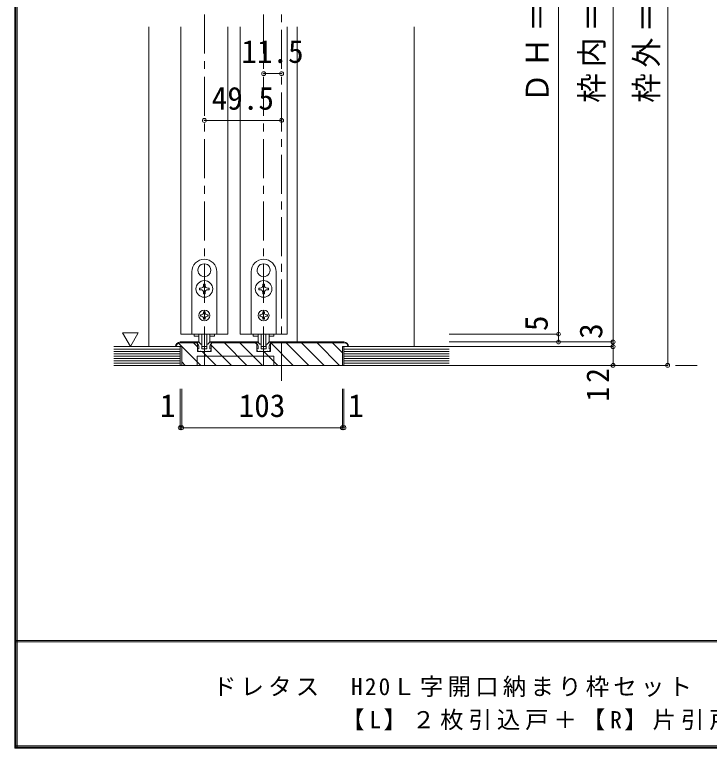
# Model space of a CAD drawing. Units: millimetres at full size, sheet at 1:5. Extents: x -957 to 993, y -705 to 708.
# Drawn here: x -957.2 to -511.9, y -689.1 to -218.8 of the extents above; entities that cross this region are included whole.
import ezdxf
from ezdxf.enums import TextEntityAlignment as Align

# ---------------------------------------------------------------- set-up
doc = ezdxf.new("R2010")
doc.units = ezdxf.units.MM
doc.header["$LTSCALE"] = 5
doc.header["$PDMODE"] = 32
doc.header["$PDSIZE"] = 2.5
doc.linetypes.add('CHAIN1', pattern=[8, 5, -1, 1, -1])
doc.layers.add('0-B_寸法', color=7, linetype='Continuous', lineweight=9)
doc.layers.add('F-1_枠', color=6, linetype='Continuous', lineweight=9)
doc.styles.add('ＭＳ ゴシック', font='')
doc.styles.get('ＭＳ ゴシック').set_extended_font_data('MS Gothic')

msp = doc.modelspace()

# ---------------------------------------------------------------- linework, layer by layer
at = {"layer": '0-B_寸法', "linetype": 'CHAIN1'}
for p, q in [((-786.141, -453.593), (-786.141, 76.058)), ((-835.641, -443.593), (-835.641, 0.407)), ((-797.641, -443.593), (-797.641, 0.407)), ((-893.641, -443.593), (-519.641, -443.593))]:
    msp.add_line(p, q, dxfattribs=at)
at = {"layer": '0-B_寸法'}
for p, q in [((-538.641, -443.594), (-538.641, 14.407)), ((-573.641, -443.594), (-573.641, -15.593)), ((-608.641, -29.593), (-608.641, -423.594)), ((-871.141, -431.594), (-871.141, -226.593)), ((-850.641, -226.593), (-850.641, -423.594)), ((-820.641, -226.593), (-820.641, -423.594)), ((-812.641, -226.593), (-812.641, -423.594)), ((-782.641, -226.593), (-782.641, -423.594)), ((-776.141, -226.593), (-776.141, -428.593)), ((-701.141, -226.593), (-701.141, -431.594)), ((-835.74, -378.445), (-835.641, -378.544)), ((-835.542, -378.445), (-835.641, -378.544)), ((-797.74, -378.445), (-797.641, -378.544)), ((-797.542, -378.445), (-797.641, -378.544)), ((-843.641, -383.594), (-843.641, -423.594)), ((-839.284, -384.582), (-839.149, -384.619)), ((-839.185, -384.754), (-839.149, -384.619)), ((-831.999, -384.582), (-832.134, -384.619)), ((-832.098, -384.754), (-832.134, -384.619)), ((-827.641, -423.594), (-827.641, -383.594)), ((-805.641, -383.594), (-805.641, -423.594)), ((-801.284, -384.582), (-801.149, -384.619)), ((-801.185, -384.754), (-801.149, -384.619)), ((-793.999, -384.582), (-794.134, -384.619)), ((-794.098, -384.754), (-794.134, -384.619)), ((-789.641, -423.594), (-789.641, -383.594)), ((-838.791, -394.094), (-837.841, -394.094)), ((-838.791, -395.094), (-838.791, -394.094)), ((-836.141, -392.394), (-836.141, -391.444)), ((-836.141, -391.444), (-835.141, -391.444)), ((-835.141, -391.444), (-835.141, -392.394)), ((-833.441, -394.094), (-832.491, -394.094)), ((-832.491, -394.094), (-832.491, -395.094)), ((-800.791, -394.094), (-799.841, -394.094)), ((-800.791, -395.094), (-800.791, -394.094)), ((-798.141, -392.394), (-798.141, -391.444)), ((-798.141, -391.444), (-797.141, -391.444)), ((-797.141, -391.444), (-797.141, -392.394)), ((-795.441, -394.094), (-794.491, -394.094)), ((-794.491, -394.094), (-794.491, -395.094)), ((-837.841, -395.094), (-838.791, -395.094)), ((-836.141, -397.744), (-836.141, -396.794)), ((-832.491, -395.094), (-833.441, -395.094)), ((-799.841, -395.094), (-800.791, -395.094)), ((-798.141, -397.744), (-798.141, -396.794)), ((-794.491, -395.094), (-795.441, -395.094)), ((-837.441, -411.094), (-838.041, -411.094)), ((-836.141, -409.194), (-836.141, -409.794)), ((-835.141, -409.194), (-836.141, -409.194)), ((-836.141, -413.394), (-836.141, -413.994)), ((-835.141, -409.194), (-835.141, -409.794)), ((-835.141, -413.394), (-835.141, -413.994)), ((-833.841, -411.094), (-833.241, -411.094)), ((-833.241, -412.094), (-833.841, -412.094)), ((-833.241, -411.094), (-833.241, -412.094)), ((-799.441, -411.094), (-800.041, -411.094)), ((-798.141, -409.194), (-798.141, -409.794)), ((-797.141, -409.194), (-798.141, -409.194)), ((-798.141, -413.394), (-798.141, -413.994)), ((-797.141, -409.194), (-797.141, -409.794)), ((-797.141, -413.394), (-797.141, -413.994)), ((-795.841, -411.094), (-795.241, -411.094)), ((-795.241, -412.094), (-795.841, -412.094)), ((-795.241, -411.094), (-795.241, -412.094)), ((-836.141, -413.994), (-835.141, -413.994)), ((-798.141, -413.994), (-797.141, -413.994)), ((-888.077, -422.78), (-883.077, -431.44)), ((-820.641, -423.594), (-850.641, -423.594)), ((-843.641, -423.594), (-827.641, -423.594)), ((-842.241, -423.594), (-842.241, -424.794)), ((-839.109, -424.794), (-842.241, -424.794)), ((-839.141, -428.015), (-839.141, -423.594)), ((-837.141, -423.594), (-837.141, -431.215)), ((-834.141, -423.594), (-834.141, -431.215)), ((-829.041, -424.794), (-832.174, -424.794)), ((-832.141, -428.015), (-832.141, -423.594)), ((-829.041, -423.594), (-829.041, -424.794)), ((-812.641, -423.594), (-782.641, -423.594)), ((-805.641, -423.594), (-789.641, -423.594)), ((-804.241, -423.594), (-804.241, -424.794)), ((-801.109, -424.794), (-804.241, -424.794)), ((-801.141, -428.015), (-801.141, -423.594)), ((-799.141, -423.594), (-799.141, -431.215)), ((-796.141, -423.594), (-796.141, -431.215)), ((-791.041, -424.794), (-794.174, -424.794)), ((-794.141, -428.015), (-794.141, -423.594)), ((-791.041, -423.594), (-791.041, -424.794)), ((-608.641, -423.594), (-678.641, -423.594)), ((-608.641, -423.594), (-608.641, -428.594)), ((-851.141, -431.594), (-893.641, -431.594)), ((-854.141, -431.593), (-850.141, -431.593)), ((-837.993, -443.593), (-852.239, -429.347)), ((-851.141, -428.593), (-840.041, -428.593)), ((-851.141, -429.093), (-840.041, -429.093)), ((-851.141, -443.593), (-851.141, -431.594)), ((-850.141, -443.593), (-850.141, -431.593)), ((-840.041, -431.646), (-842.594, -429.093)), ((-840.041, -434.593), (-840.041, -428.593)), ((-837.979, -430.006), (-839.245, -428.74)), ((-839.141, -433.093), (-839.141, -431.83)), ((-837.767, -430.094), (-837.441, -430.094)), ((-837.241, -432.793), (-837.241, -430.294)), ((-836.841, -431.515), (-834.441, -431.515)), ((-834.041, -432.793), (-834.041, -430.294)), ((-833.516, -430.094), (-833.841, -430.094)), ((-833.303, -430.006), (-832.038, -428.74)), ((-832.141, -433.093), (-832.141, -431.83)), ((-831.141, -428.594), (-831.684, -428.594)), ((-831.241, -429.093), (-802.041, -429.093)), ((-818.194, -443.593), (-831.241, -430.546)), ((-831.141, -429.594), (-831.141, -428.594)), ((-808.295, -443.593), (-822.795, -429.093)), ((-798.395, -443.593), (-812.895, -429.093)), ((-802.041, -430.048), (-802.996, -429.093)), ((-802.041, -434.593), (-802.041, -428.593)), ((-799.979, -430.006), (-801.245, -428.74)), ((-801.141, -433.093), (-801.141, -431.83)), ((-799.767, -430.094), (-799.441, -430.094)), ((-799.241, -432.793), (-799.241, -430.294)), ((-798.841, -431.515), (-796.441, -431.515)), ((-796.041, -432.793), (-796.041, -430.294)), ((-795.516, -430.094), (-795.841, -430.094)), ((-795.303, -430.006), (-794.038, -428.74)), ((-794.141, -433.093), (-794.141, -431.83)), ((-793.141, -428.594), (-793.684, -428.594)), ((-793.241, -434.593), (-793.241, -428.593)), ((-746.141, -428.593), (-793.241, -428.593)), ((-746.141, -429.093), (-793.241, -429.093)), ((-793.141, -429.594), (-793.141, -428.594)), ((-778.596, -443.593), (-793.096, -429.093)), ((-768.697, -443.593), (-783.197, -429.093)), ((-758.797, -443.593), (-773.297, -429.093)), ((-748.898, -443.593), (-763.398, -429.093)), ((-747.141, -435.45), (-753.498, -429.093)), ((-747.141, -431.593), (-747.141, -443.593)), ((-743.141, -431.593), (-747.141, -431.593)), ((-746.141, -443.593), (-746.141, -431.594)), ((-746.141, -431.594), (-678.641, -431.594)), ((-573.641, -428.594), (-678.641, -428.594)), ((-573.641, -431.593), (-678.641, -431.593)), ((-851.141, -433.094), (-893.641, -433.094)), ((-851.141, -434.594), (-893.641, -434.594)), ((-851.141, -436.094), (-893.641, -436.094)), ((-840.041, -434.593), (-831.241, -434.593)), ((-839.441, -434.593), (-839.927, -433.367)), ((-839.141, -433.093), (-839.741, -433.093)), ((-838.341, -434.593), (-839.441, -434.593)), ((-838.341, -434.593), (-838.141, -434.393)), ((-838.141, -434.393), (-837.941, -434.593)), ((-837.941, -434.593), (-833.341, -434.593)), ((-828.094, -443.593), (-837.094, -434.593)), ((-835.941, -433.093), (-836.941, -433.093)), ((-835.641, -433.393), (-835.941, -433.093)), ((-833.141, -434.393), (-833.341, -434.593)), ((-832.941, -434.593), (-833.141, -434.393)), ((-832.941, -434.593), (-831.841, -434.593)), ((-832.141, -433.093), (-831.541, -433.093)), ((-831.841, -434.593), (-831.355, -433.367)), ((-802.041, -434.593), (-793.241, -434.593)), ((-801.441, -434.593), (-801.927, -433.367)), ((-801.141, -433.093), (-801.741, -433.093)), ((-800.341, -434.593), (-801.441, -434.593)), ((-800.341, -434.593), (-800.141, -434.393)), ((-800.141, -434.393), (-799.941, -434.593)), ((-799.941, -434.593), (-795.341, -434.593)), ((-797.941, -433.093), (-798.941, -433.093)), ((-797.641, -433.393), (-797.941, -433.093)), ((-788.496, -443.593), (-797.496, -434.593)), ((-795.141, -434.393), (-795.341, -434.593)), ((-794.941, -434.593), (-795.141, -434.393)), ((-794.941, -434.593), (-793.841, -434.593)), ((-794.141, -433.093), (-793.541, -433.093)), ((-793.841, -434.593), (-793.355, -433.367)), ((-746.141, -433.094), (-678.641, -433.094)), ((-746.141, -434.594), (-678.641, -434.594)), ((-746.141, -436.094), (-678.641, -436.094)), ((-851.141, -437.594), (-893.641, -437.594)), ((-851.141, -439.094), (-893.641, -439.094)), ((-851.141, -440.594), (-893.641, -440.594)), ((-847.893, -443.593), (-850.141, -441.345)), ((-791.141, -437.593), (-840.141, -437.593)), ((-840.141, -443.593), (-840.141, -437.593)), ((-791.141, -443.593), (-791.141, -437.593)), ((-746.141, -437.594), (-678.641, -437.594)), ((-746.141, -439.094), (-678.641, -439.094)), ((-746.141, -440.594), (-678.641, -440.594)), ((-851.141, -442.094), (-893.641, -442.094)), ((-851.141, -443.594), (-893.641, -443.594)), ((-746.141, -443.593), (-850.141, -443.593)), ((-746.141, -442.094), (-678.641, -442.094)), ((-746.141, -443.594), (-678.641, -443.594)), ((-538.641, -443.593), (-678.641, -443.593)), ((-538.641, -443.594), (-678.641, -443.594))]:
    msp.add_line(p, q, dxfattribs=at)
at = {"layer": '0-B_寸法', "color": 4}
for p, q in [((-786.141, -256.593), (-797.641, -256.593)), ((-786.141, -286.593), (-835.641, -286.593)), ((-851.141, -483.593), (-851.141, -458.593)), ((-850.141, -483.593), (-850.141, -458.593)), ((-747.141, -483.593), (-747.141, -458.593)), ((-746.141, -483.593), (-746.141, -458.593)), ((-851.141, -483.593), (-850.141, -483.593)), ((-747.141, -483.593), (-746.141, -483.593))]:
    msp.add_line(p, q, dxfattribs=at)
at = {"layer": '0-B_寸法'}
for points in [[(-835.141, -396.794), (-835.141, -397.744), (-836.141, -397.744)], [(-797.141, -396.794), (-797.141, -397.744), (-798.141, -397.744)], [(-838.041, -411.094), (-838.041, -412.094), (-837.441, -412.094)], [(-800.041, -411.094), (-800.041, -412.094), (-799.441, -412.094)], [(-888.077, -422.78), (-878.077, -422.78), (-883.077, -431.44)], [(-840.141, -429.594), (-840.141, -428.594), (-839.598, -428.594)], [(-831.241, -434.593), (-831.241, -428.593), (-802.041, -428.593)], [(-802.141, -429.594), (-802.141, -428.594), (-801.598, -428.594)], [(-834.341, -433.093), (-835.341, -433.093), (-835.641, -433.393)], [(-796.341, -433.093), (-797.341, -433.093), (-797.641, -433.393)]]:
    msp.add_lwpolyline(points, dxfattribs=at)
at = {"layer": '0-B_寸法', "color": 4}
msp.add_lwpolyline([(-746.141, -483.593), (-747.141, -483.593), (-850.141, -483.593)], dxfattribs=at)
at = {"layer": '0-B_寸法'}
for centre, radius in [((-835.641, -394.594), 5.35), ((-797.641, -394.594), 5.35), ((-835.641, -411.594), 3.5), ((-797.641, -411.594), 3.5)]:
    msp.add_circle(centre, radius, dxfattribs=at)
for centre, radius, start, end in [((-835.641, -383.594), 8, 0, 180), ((-797.641, -383.594), 8, 0, 180), ((-835.641, -382.594), 4.15, 91.3645, 208.6355), ((-835.641, -382.594), 4.15, 331.3645, 88.6355), ((-797.641, -382.594), 4.15, 91.3645, 208.6355), ((-797.641, -382.594), 4.15, 331.3645, 88.6355), ((-835.641, -382.594), 4.15, 211.3645, 328.6355), ((-797.641, -382.594), 4.15, 211.3645, 328.6355), ((-837.841, -392.394), 1.7, 270, 0), ((-833.441, -392.394), 1.7, 180, 270), ((-799.841, -392.394), 1.7, 270, 0), ((-795.441, -392.394), 1.7, 180, 270), ((-837.841, -396.794), 1.7, 0, 90), ((-833.441, -396.794), 1.7, 90, 180), ((-799.841, -396.794), 1.7, 0, 90), ((-795.441, -396.794), 1.7, 90, 180), ((-837.441, -409.794), 1.3, 270, 0), ((-837.441, -413.394), 1.3, 0, 90), ((-833.841, -409.794), 1.3, 180, 270), ((-833.841, -413.394), 1.3, 90, 180), ((-799.441, -409.794), 1.3, 270, 0), ((-799.441, -413.394), 1.3, 0, 90), ((-795.841, -409.794), 1.3, 180, 270), ((-795.841, -413.394), 1.3, 90, 180), ((-851.141, -431.593), 3, 90, 180), ((-851.141, -431.593), 2.5, 90, 180), ((-842.141, -431.83), 3, 0, 48.19), ((-839.598, -429.094), 0.5, 45, 90), ((-837.141, -428.015), 2, 180, 264.78409), ((-837.767, -429.794), 0.3, 225, 270), ((-837.441, -430.294), 0.2, 360, 90), ((-837.341, -430.206), 0.2, 0, 84.78409), ((-836.841, -431.215), 0.3, 180, 270), ((-834.441, -431.215), 0.3, 270, 0), ((-833.941, -430.206), 0.2, 95.21591, 180), ((-833.841, -430.294), 0.2, 90, 180), ((-834.141, -428.015), 2, 275.21591, 0), ((-833.516, -429.794), 0.3, 270, 315), ((-829.141, -431.83), 3, 131.81, 180), ((-831.684, -429.094), 0.5, 90, 135), ((-804.141, -431.83), 3, 0, 48.19), ((-801.598, -429.094), 0.5, 45, 90), ((-799.141, -428.015), 2, 180, 264.78409), ((-799.767, -429.794), 0.3, 225, 270), ((-799.441, -430.294), 0.2, 360, 90), ((-799.341, -430.206), 0.2, 0, 84.78409), ((-798.841, -431.215), 0.3, 180, 270), ((-796.441, -431.215), 0.3, 270, 0), ((-795.941, -430.206), 0.2, 95.21591, 180), ((-795.841, -430.294), 0.2, 90, 180), ((-796.141, -428.015), 2, 275.21591, 0), ((-795.516, -429.794), 0.3, 270, 315), ((-791.141, -431.83), 3, 131.81, 180), ((-793.684, -429.094), 0.5, 90, 135), ((-746.141, -431.593), 3, 0, 90), ((-746.141, -431.593), 2.5, 0, 90), ((-839.741, -433.293), 0.2, 90, 201.616), ((-836.941, -432.793), 0.3, 180, 270), ((-834.341, -432.793), 0.3, 270, 360), ((-831.541, -433.293), 0.2, 338.384, 90), ((-801.741, -433.293), 0.2, 90, 201.616), ((-798.941, -432.793), 0.3, 180, 270), ((-796.341, -432.793), 0.3, 270, 360), ((-793.541, -433.293), 0.2, 338.384, 90)]:
    msp.add_arc(centre, radius, start, end, dxfattribs=at)
for p in [(-797.641, -256.593), (-786.141, -256.593), (-835.641, -286.593), (-786.141, -286.593), (-608.641, -423.594), (-608.641, -428.594), (-573.641, -428.594), (-573.641, -431.593), (-573.641, -443.594), (-538.641, -443.593), (-851.141, -483.593), (-850.141, -483.593), (-747.141, -483.593), (-746.141, -483.593)]:
    msp.add_point(p, dxfattribs=at)
at = {"layer": 'F-1_枠'}
for p, q in [((-957.218, 707.602), (-957.218, -689.065)), ((-956.385, 707.602), (-956.385, -689.065)), ((-955.551, 707.602), (-955.551, -689.065)), ((992.782, -619.898), (-957.218, -619.898)), ((992.782, -620.731), (-957.218, -620.731)), ((992.782, -687.398), (-957.218, -687.398)), ((992.782, -688.231), (-957.218, -688.231)), ((992.782, -689.065), (-957.218, -689.065))]:
    msp.add_line(p, q, dxfattribs=at)

# ---------------------------------------------------------------- texts
at = {"layer": '0-B_寸法', "style": 'ＭＳ ゴシック'}
for s, p in [('11.5', (-811.891, -254.093)), ('49.5', (-830.891, -284.093)), ('1', (-864.134, -481.093)), ('103', (-813.641, -481.093)), ('1', (-743.472, -481.093))]:
    msp.add_text(s, height=14.66, dxfattribs=at).set_placement(p, align=Align.BOTTOM_LEFT)
for s, p in [('5', (-611.141, -421.594)), ('3', (-576.141, -426.594))]:
    msp.add_text(s, height=14.66, rotation=90, dxfattribs=at).set_placement(p, align=Align.BOTTOM_LEFT)
at = {"layer": '0-B_寸法', "char_height": 14.66, "attachment_point": 7, "rotation": 90, "style": 'ＭＳ ゴシック'}
for s, insert in [('\\T1.2;\\W0.95;ＤＨ＝1,983\\~', (-611.141, -275.258)), ('\\T1.2;\\W0.95;枠内＝2,002\\~', (-576.141, -275.258)), ('\\T1.19;\\W0.95;枠外＝2,047', (-541.141, -275.258)), ('\\T1.27;\\W0.95;12', (-576.141, -466.843))]:
    msp.add_mtext(s, dxfattribs=dict(at, insert=insert))
at = {"layer": '0-B_寸法', "char_height": 11, "attachment_point": 7, "style": 'ＭＳ ゴシック'}
for s, insert in [('\\T1.18;ドレタス\u3000H20Ｌ字開口納まり枠セット\u3000レールタイプ\u3000固定枠\u3000敷居Ｑ型', (-830.143, -657.733)), ('\\T1.21;【L】２枚引込戸＋【R】片引戸（155巾）\u3000枠外H2,047', (-747.964, -679.065))]:
    msp.add_mtext(s, dxfattribs=dict(at, insert=insert))

doc.saveas('drawing.dxf')
